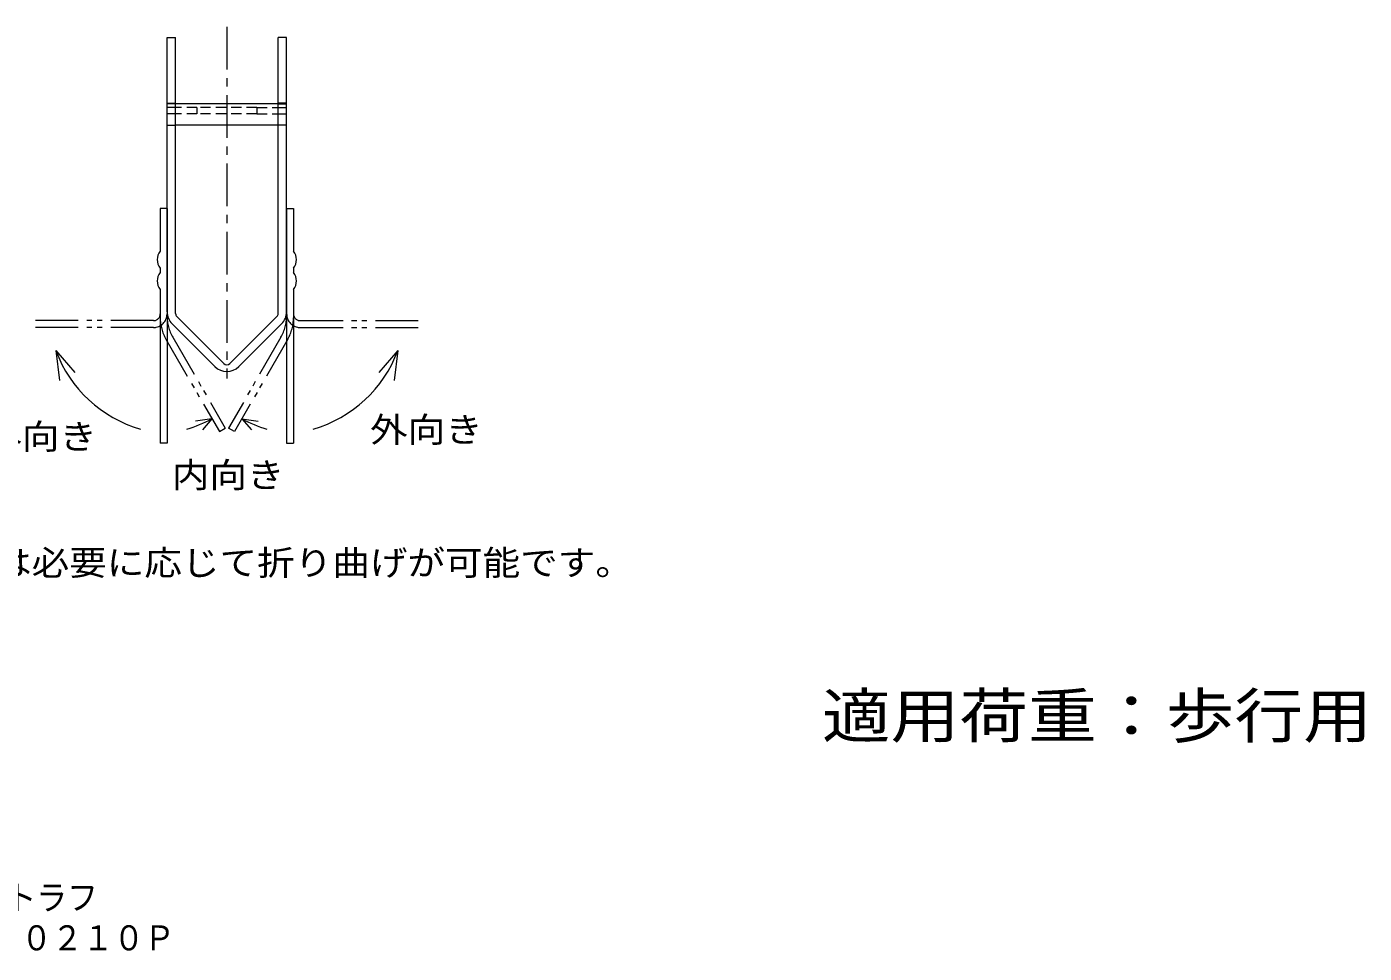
# Model space of a CAD drawing. Units: millimetres on the paper, enlarged 5 times, with parts at other scales. Extents: x -825 to 917, y -685 to 646.
# Drawn here: x 135 to 917, y -685 to -143 of the extents above; entities that cross this region are included whole.
import ezdxf
from ezdxf.enums import TextEntityAlignment as Align

# ---------------------------------------------------------------- set-up
doc = ezdxf.new("R2010")
doc.units = ezdxf.units.MM
doc.header["$LTSCALE"] = 5
for name, pattern in [('CHAIN1', [8, 5, -1, 1, -1]), ('DASHED1', [1.8, 1.2, -0.6]), ('DOUBLE_CHAIN1', [8.8, 5, -1, 0.6, -0.6, 0.6, -1])]:
    doc.linetypes.add(name, pattern=pattern)
for name, color, linetype, lineweight in [('D-0_通り芯', 4, 'DASHED1', 9), ('D-1_躯体', 3, 'DASHED1', 9), ('D-5_建具', 7, 'Continuous', 9), ('D-7_木断面', 5, 'DASHED1', 5), ('D-A_インテリア', 1, 'Continuous', 5)]:
    doc.layers.add(name, color=color, linetype=linetype, lineweight=lineweight)
doc.layers.add('F-5_F-5ﾚｲﾔ', color=2, linetype='Continuous')
doc.layers.add('F-F_F-Fﾚｲﾔ', color=3, linetype='Continuous')
doc.styles.add('ＭＳ ゴシック', font='')
doc.styles.get('ＭＳ ゴシック').set_extended_font_data('MS Gothic')

msp = doc.modelspace()

# ---------------------------------------------------------------- linework, layer by layer
at = {"layer": 'D-0_通り芯', "linetype": 'CHAIN1'}
msp.add_line((251.75, -142.768), (251.75, -348.704), dxfattribs=at)
at = {"layer": 'D-0_通り芯', "linetype": 'Continuous'}
for p, q in [((216.75, -149.054), (221.75, -149.054)), ((216.75, -309.594), (216.75, -149.054)), ((221.75, -310.613), (221.75, -149.054)), ((286.75, -149.054), (281.75, -149.054)), ((281.75, -310.597), (281.75, -149.054)), ((286.75, -309.562), (286.75, -149.054)), ((222.482, -312.365), (249.982, -339.865)), ((281.018, -312.365), (253.518, -339.865)), ((244.679, -341.633), (219.679, -316.633)), ((283.821, -316.633), (258.821, -341.633))]:
    msp.add_line(p, q, dxfattribs=at)
at = {"layer": 'D-0_通り芯'}
for p, q in [((216.75, -187.429), (221.75, -187.429)), ((286.75, -187.429), (281.75, -187.429)), ((216.75, -200.304), (221.75, -200.304)), ((286.75, -200.304), (281.75, -200.304))]:
    msp.add_line(p, q, dxfattribs=at)
at = {"layer": 'D-0_通り芯', "linetype": 'Continuous'}
for centre, radius, start, end in [((226.75, -309.562), 10, 180.18397, 225), ((224.25, -310.597), 2.5, 180.36794, 225), ((279.25, -310.597), 2.5, 315, 0), ((276.75, -309.562), 10, 315, 0), ((251.75, -334.562), 10, 225, 315), ((251.75, -338.097), 2.5, 225, 315)]:
    msp.add_arc(centre, radius, start, end, dxfattribs=at)
at = {"layer": 'D-1_躯体'}
for p, q in [((221.75, -187.804), (216.75, -187.804)), ((281.75, -187.804), (286.75, -187.804))]:
    msp.add_line(p, q, dxfattribs=at)
at = {"layer": 'D-1_躯体', "linetype": 'Continuous'}
for p, q in [((281.75, -187.804), (221.75, -187.804)), ((281.75, -200.304), (221.75, -200.304))]:
    msp.add_line(p, q, dxfattribs=at)
at = {"layer": 'D-5_建具'}
for p, q in [((151.665, -332.295), (153.878, -349.746)), ((151.665, -332.295), (162.78, -345.203)), ((351.835, -332.295), (340.72, -345.203)), ((351.835, -332.295), (349.622, -349.746)), ((243.025, -372.204), (233.429, -373.678)), ((243.025, -372.204), (237.409, -378.681)), ((260.475, -372.204), (270.071, -373.678)), ((260.475, -372.204), (266.091, -378.681))]:
    msp.add_line(p, q, dxfattribs=at)
for centre, start, end in [((222.17, -305.932), 200.50156, 253.82264), ((281.33, -305.932), 286.17736, 339.49844), ((207.33, -305.932), 286.17736, 298.30766), ((296.17, -305.932), 241.69234, 253.82264)]:
    msp.add_arc(centre, 75.273, start, end, dxfattribs=at)
at = {"layer": 'D-7_木断面'}
for p, q in [((221.75, -190.054), (216.75, -190.054)), ((221.75, -193.804), (216.75, -193.804)), ((234.25, -190.054), (221.75, -190.054)), ((234.25, -193.804), (221.75, -193.804)), ((234.25, -190.054), (234.25, -193.804)), ((269.25, -190.054), (234.25, -190.054)), ((269.25, -193.804), (234.25, -193.804)), ((269.25, -190.054), (269.25, -193.804)), ((269.25, -190.054), (281.75, -190.054)), ((269.25, -193.804), (281.75, -193.804)), ((281.75, -190.054), (286.75, -190.054)), ((281.75, -193.804), (286.75, -193.804))]:
    msp.add_line(p, q, dxfattribs=at)
at = {"layer": 'D-A_インテリア'}
for p, q in [((212.75, -249.054), (212.75, -262.054)), ((216.75, -249.054), (212.75, -249.054)), ((216.75, -249.054), (216.75, -386.554)), ((286.75, -249.054), (290.75, -249.054)), ((286.75, -249.054), (286.75, -386.554)), ((290.75, -249.054), (290.75, -262.054)), ((212.75, -262.054), (212.75, -274.054)), ((290.75, -262.054), (290.75, -274.054)), ((212.75, -284.054), (212.75, -286.554)), ((290.75, -284.054), (290.75, -286.554)), ((212.75, -296.554), (212.75, -386.554)), ((290.75, -296.554), (290.75, -386.554)), ((216.75, -386.554), (212.75, -386.554)), ((286.75, -386.554), (290.75, -386.554))]:
    msp.add_line(p, q, dxfattribs=at)
at = {"layer": 'D-A_インテリア', "linetype": 'DOUBLE_CHAIN1'}
for p, q in [((208.75, -314.774), (137.75, -314.774)), ((208.75, -318.774), (137.75, -318.774)), ((294.75, -314.774), (365.75, -314.774)), ((294.75, -318.774), (365.75, -318.774)), ((216.099, -325.567), (247.356, -379.706)), ((220.099, -324.495), (250.82, -377.706)), ((283.401, -324.495), (252.68, -377.706)), ((287.401, -325.567), (256.144, -379.706)), ((247.356, -379.706), (250.82, -377.706)), ((256.144, -379.706), (252.68, -377.706))]:
    msp.add_line(p, q, dxfattribs=at)
at = {"layer": 'D-A_インテリア'}
for centre, start, end in [((219.018, -279.054), 141.41991, 218.58009), ((284.482, -279.054), 321.41991, 38.58009), ((219.018, -291.554), 141.41991, 218.58009), ((284.482, -291.554), 321.41991, 38.58009)]:
    msp.add_arc(centre, 8.018, start, end, dxfattribs=at)
at = {"layer": 'D-A_インテリア', "linetype": 'DOUBLE_CHAIN1'}
for centre, radius, start, end in [((208.75, -310.774), 8, 270, 0), ((208.75, -310.774), 4, 270, 0), ((237.75, -313.067), 25, 180, 210), ((241.75, -311.995), 25, 180, 210), ((261.75, -311.995), 25, 330, 0), ((294.75, -310.774), 8, 180, 270), ((265.75, -313.067), 25, 330, 0), ((294.75, -310.774), 4, 180, 270)]:
    msp.add_arc(centre, radius, start, end, dxfattribs=at)

# ---------------------------------------------------------------- texts
at = {"layer": 'D-5_建具', "color": 2, "style": 'ＭＳ ゴシック', "width": 1.1}
for s, p in [('外向き', (109.748, -394.352)), ('外向き', (335.537, -390.282)), ('内向き', (219.52, -416.824)), ('※アンカーは必要に応じて折り曲げが可能です。', (5.5, -468.178))]:
    msp.add_text(s, height=14.66, dxfattribs=at).set_placement(p, align=Align.BOTTOM_LEFT)
at = {"layer": 'F-5_F-5ﾚｲﾔ', "style": 'ＭＳ ゴシック', "width": 0.9}
for s, p in [('排水ユニット\u3000ステンレス製スリット\u3000すきま2.5mm\u3000ステンレス製トラフ', (-426.504, -664.077)), ('ジョイントタイプ\u3000端部排水\u3000よこ引き用\u3000ＳＥＤＳ－ＶＪ－ＤＣ－０２１０Ｐ', (-426.504, -687.683))]:
    msp.add_text(s, height=14.66, dxfattribs=at).set_placement(p, align=Align.BOTTOM_LEFT)
at = {"layer": 'F-F_F-Fﾚｲﾔ', "style": 'ＭＳ ゴシック', "width": 1.15}
msp.add_text('適用荷重：歩行用', height=25.66, dxfattribs=at).set_placement((600, -566.554), align=Align.BOTTOM_LEFT)

doc.saveas('drawing.dxf')
